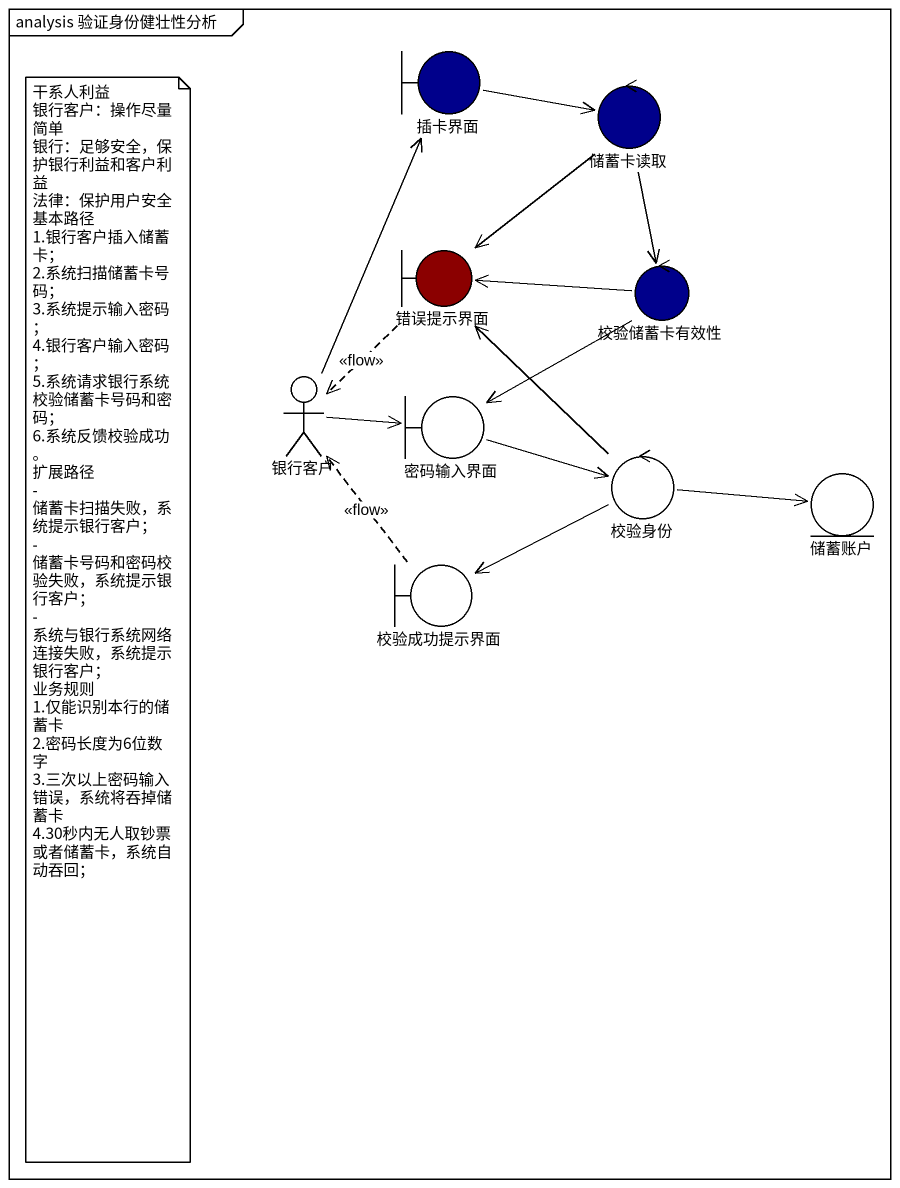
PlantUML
@startuml
mainframe analysis 验证身份健壮性分析
boundary 插卡界面 #00008B
control 储蓄卡读取 #00008B
boundary 错误提示界面 #8B0000
control 校验储蓄卡有效性 #00008B
actor 银行客户
boundary 密码输入界面
control 校验身份
entity 储蓄账户
boundary 校验成功提示界面
插卡界面 -right-> 储蓄卡读取
储蓄卡读取 --> 错误提示界面
储蓄卡读取 --> 校验储蓄卡有效性
错误提示界面 ..> 银行客户 : <<flow>>
校验储蓄卡有效性 -left-> 错误提示界面
校验储蓄卡有效性 --> 密码输入界面
银行客户 -up-> 插卡界面
银行客户 -right-> 密码输入界面
密码输入界面 -right-> 校验身份
校验身份 -up-> 错误提示界面
校验身份 -right-> 储蓄账户
校验身份 -left-> 校验成功提示界面
校验成功提示界面 .up.> 银行客户 : <<flow>>
note as N1
  干系人利益
  银行客户：操作尽量简单
  银行：足够安全，保护银行利益和客户利益
  法律：保护用户安全
  基本路径
  1.银行客户插入储蓄卡；
  2.系统扫描储蓄卡号码；
  3.系统提示输入密码；
  4.银行客户输入密码；
  5.系统请求银行系统校验储蓄卡号码和密码；
  6.系统反馈校验成功。
  扩展路径
  - 储蓄卡扫描失败，系统提示银行客户；
  - 储蓄卡号码和密码校验失败，系统提示银行客户；
  - 系统与银行系统网络连接失败，系统提示银行客户；
  业务规则
  1.仅能识别本行的储蓄卡
  2.密码长度为6位数字
  3.三次以上密码输入错误，系统将吞掉储蓄卡
  4.30秒内无人取钞票或者储蓄卡，系统自动吞回；
end note
@enduml
